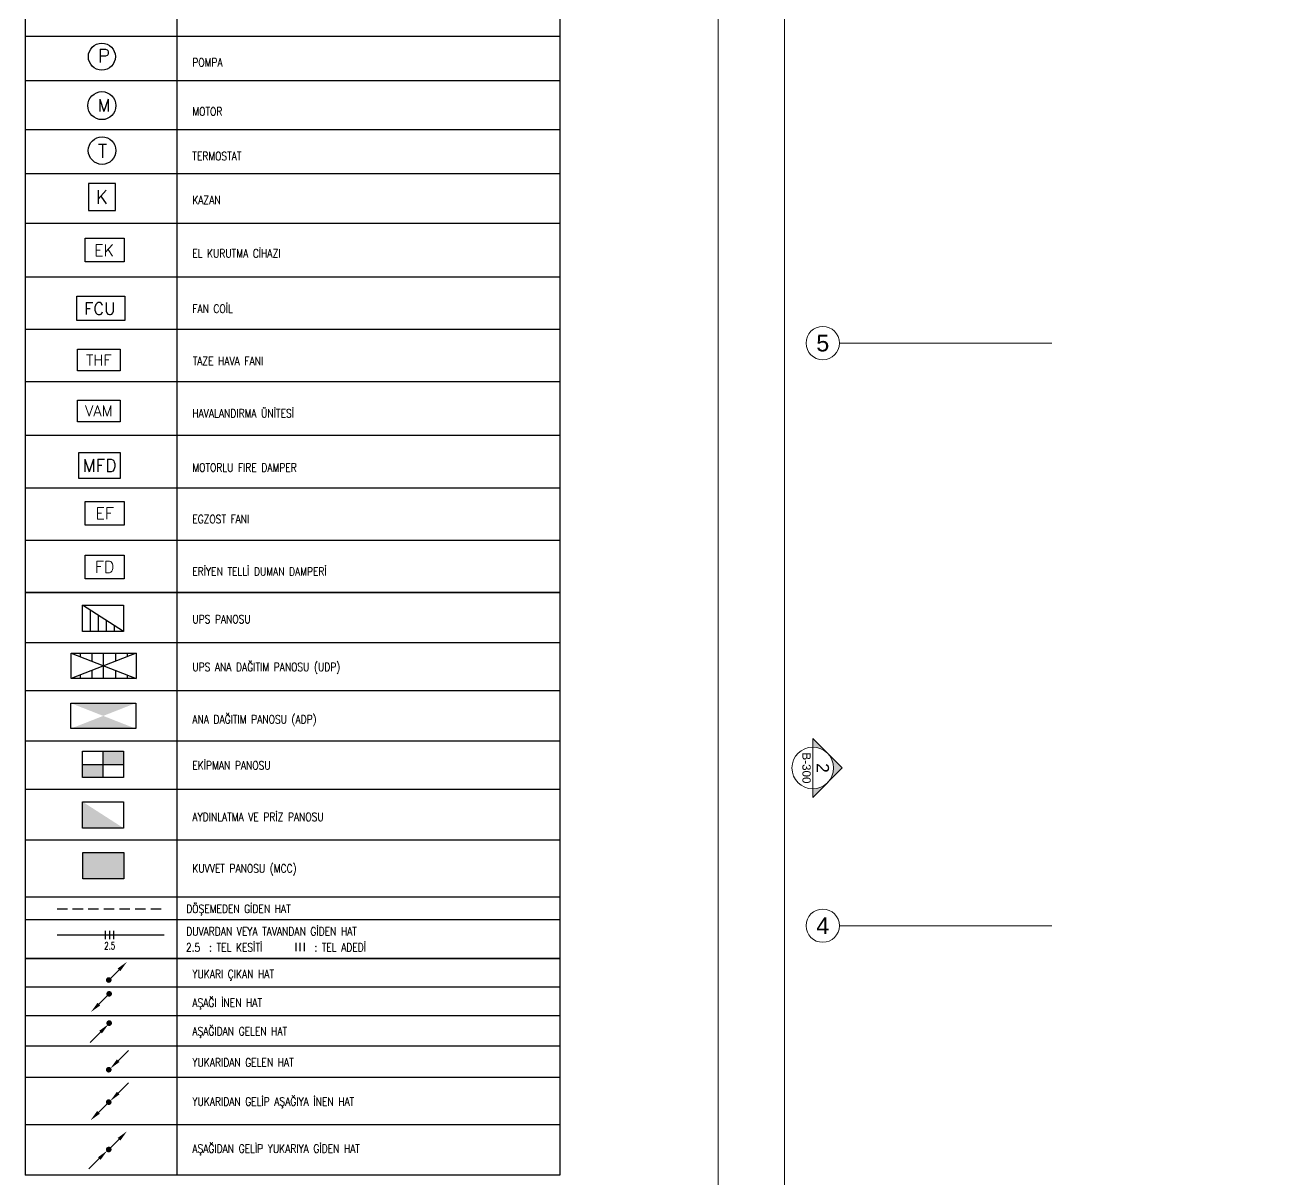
# Model space of a CAD drawing. Extents: x -1417 to 34975, y -245 to 8298.
# Drawn here: x -832 to 673, y 1448 to 2835 of the extents above; entities that cross this region are included whole.
import ezdxf
from ezdxf.enums import TextEntityAlignment as Align

# ---------------------------------------------------------------- set-up
doc = ezdxf.new("R2010")
doc.units = 0
doc.linetypes.add('HIDDEN', pattern=[0.375, 0.25, -0.125])
doc.layers.get('0').update_dxf_attribs({"color": 9, "lineweight": 9})
for name, color, linetype, lineweight in [('21', 9, 'Continuous', 9), ('24', 9, 'Continuous', 9), ('E-ANA DAĞITIM PANOSU', 7, 'Continuous', 30), ('E-AYDINLATMA VE PRİZ PANOSU', 7, 'Continuous', 30), ('E-AŞAĞI İNEN HAT', 7, 'Continuous', 30), ('E-AŞAĞIDAN GELEN HAT', 7, 'Continuous', 30), ('E-AŞAĞIDAN GELİP YUKARIYA GİDEN HAT', 7, 'Continuous', 30), ('E-EGZOST FANI', 7, 'Continuous', 30), ('E-EKİPMAN PANOSU', 7, 'Continuous', 30), ('E-EL KURUTMA CİHAZI', 7, 'Continuous', 30), ('E-ERİYEN TELLİ DUMAN DAMPERİ', 7, 'Continuous', 30), ('E-FAN COİL', 7, 'Continuous', 30), ('E-HAVALANDIRMA ÜNİTESİ', 7, 'Continuous', 30), ('E-KABLO', 7, 'Continuous', 30), ('E-KAZAN', 7, 'Continuous', 30), ('E-KUVVET PANOSU (MCC)', 7, 'Continuous', 30), ('E-MOTOR', 7, 'Continuous', 30), ('E-MOTORLU FIRE DAMPER', 7, 'Continuous', 30), ('E-POMPA', 7, 'Continuous', 30), ('E-TAZE HAVA FANI', 7, 'Continuous', 30), ('E-TERMOSTAT', 7, 'Continuous', 30), ('E-UPS ANA DAĞITIM PANOSU', 7, 'Continuous', 30), ('E-UPS PANOSU', 7, 'Continuous', 30), ('E-YAZI', 7, 'Continuous', 30), ('E-YUKARI ÇIKAN HAT', 7, 'Continuous', 30), ('E-YUKARIDAN GELEN HAT', 7, 'Continuous', 30), ('E-YUKARIDAN GELİP AŞAĞIYA İNEN HAT', 7, 'Continuous', 30)]:
    doc.layers.add(name, color=color, linetype=linetype, lineweight=lineweight)
doc.styles.add('Arial', font='arial.ttf', dxfattribs={"height": 2.5})
doc.styles.add('E-YAZI', font='txttw.shx')
doc.styles.add('ILGAZ', font='txttw.shx')

# ---------------------------------------------------------------- blocks, each defined once
blk = doc.blocks.new('100_POMPA')
at = {"layer": 'E-POMPA', "color": 4}
blk.add_circle((0, 0), 1.8, dxfattribs=at)
at = {"layer": 'E-POMPA', "color": 3, "style": 'E-YAZI'}
blk.add_text('P', height=1.8, dxfattribs=at).set_placement((-0.53, -0.8))
blk = doc.blocks.new('100_MOTOR')
at = {"layer": 'E-MOTOR', "color": 4}
blk.add_circle((0, 0), 1.87, dxfattribs=at)
at = {"layer": 'E-MOTOR', "color": 3, "linetype": 'Continuous', "style": 'ILGAZ'}
blk.add_text('M', height=1.62, dxfattribs=at).set_placement((-0.55, -0.78))
blk = doc.blocks.new('100_TERMOSTAT')
at = {"layer": 'E-TERMOSTAT', "color": 4, "linetype": 'Continuous'}
blk.add_circle((0, 0), 1.84, dxfattribs=at)
at = {"layer": 'E-TERMOSTAT', "color": 3, "linetype": 'Continuous', "style": 'E-YAZI'}
blk.add_text('T', height=1.8, dxfattribs=at).set_placement((-0.57, -0.95))
blk = doc.blocks.new('100_KAZAN')
at = {"layer": 'E-KAZAN', "color": 4}
blk.add_lwpolyline([(-1.8, 1.8), (-1.8, -1.8), (1.8, -1.8), (1.8, 1.8)], close=True, dxfattribs=at)
at = {"layer": 'E-KAZAN', "color": 3, "style": 'E-YAZI'}
blk.add_text('K', height=1.8, dxfattribs=at).set_placement((0, 0), align=Align.MIDDLE_CENTER)
blk = doc.blocks.new('100_EL KURUTMA CİHAZI')
at = {"layer": 'E-EL KURUTMA CİHAZI', "color": 4}
for p, q in [((-2.35, 2.83), (2.35, 2.83)), ((-2.35, 0), (-2.35, 2.83)), ((2.35, 2.83), (2.35, 0)), ((2.35, 0), (-2.35, 0))]:
    blk.add_line(p, q, dxfattribs=at)
at = {"layer": 'E-EL KURUTMA CİHAZI', "color": 3, "style": 'E-YAZI'}
blk.add_text('EK', height=1.4, dxfattribs=at).set_placement((-1.28, 0.68))
blk = doc.blocks.new('100_FAN COİL')
at = {"layer": 'E-FAN COİL', "color": 4}
blk.add_lwpolyline([(-3.62, 0), (-3.62, 3.65), (3.62, 3.65), (3.62, 0)], close=True, dxfattribs=at)
at = {"layer": 'E-FAN COİL', "color": 3, "style": 'E-YAZI'}
blk.add_text('FCU', height=1.8, dxfattribs=at).set_placement((-2.5, 0.87))
blk = doc.blocks.new('100_TAZE HAVA FANI')
at = {"layer": 'E-TAZE HAVA FANI', "color": 4}
blk.add_lwpolyline([(-3.22, 0), (-3.22, 3.25), (3.22, 3.25), (3.22, 0)], close=True, dxfattribs=at)
at = {"layer": 'E-TAZE HAVA FANI', "color": 3, "style": 'E-YAZI'}
blk.add_text('THF', height=1.6, dxfattribs=at).set_placement((0, 1.62), align=Align.MIDDLE_CENTER)
blk = doc.blocks.new('100_HAVALANDIRMA ÜNİTESİ')
at = {"layer": 'E-HAVALANDIRMA ÜNİTESİ', "color": 4}
for p, q in [((-3.22, 0), (-3.22, 3.25)), ((-3.22, 3.25), (3.22, 3.25)), ((3.22, 3.25), (3.22, 0)), ((3.22, 0), (-3.22, 0))]:
    blk.add_line(p, q, dxfattribs=at)
at = {"layer": 'E-HAVALANDIRMA ÜNİTESİ', "color": 3, "style": 'E-YAZI'}
blk.add_text('VAM', height=1.6, dxfattribs=at).set_placement((0, 1.62), align=Align.MIDDLE_CENTER)
blk = doc.blocks.new('100_MOTORLU FIRE DAMPER')
at = {"layer": 'E-MOTORLU FIRE DAMPER', "color": 4}
blk.add_lwpolyline([(-2.53, 0), (2.53, 0), (2.53, 3.05), (-2.53, 3.05)], close=True, dxfattribs=at)
at = {"layer": 'E-MOTORLU FIRE DAMPER', "color": 3, "style": 'E-YAZI'}
blk.add_text('MFD', height=1.505, dxfattribs=at).set_placement((0, 1.53), align=Align.MIDDLE_CENTER)
blk = doc.blocks.new('100_EGZOST FANI')
at = {"layer": 'E-EGZOST FANI', "color": 4}
for p, q in [((-2.35, 2.83), (2.35, 2.83)), ((-2.35, 0), (-2.35, 2.83)), ((2.35, 2.83), (2.35, 0)), ((2.35, 0), (-2.35, 0))]:
    blk.add_line(p, q, dxfattribs=at)
at = {"layer": 'E-EGZOST FANI', "color": 3, "style": 'E-YAZI'}
blk.add_text('EF', height=1.4, dxfattribs=at).set_placement((0, 1.42), align=Align.MIDDLE_CENTER)
blk = doc.blocks.new('100_ERİYEN TELLİ DUMAN DAMPERİ')
at = {"layer": 'E-ERİYEN TELLİ DUMAN DAMPERİ', "color": 4}
blk.add_lwpolyline([(-2.35, 2.83), (2.35, 2.83), (2.35, 0), (-2.35, 0)], close=True, dxfattribs=at)
at = {"layer": 'E-ERİYEN TELLİ DUMAN DAMPERİ', "color": 3, "style": 'E-YAZI'}
blk.add_text('FD', height=1.4, dxfattribs=at).set_placement((0, 1.42), align=Align.MIDDLE_CENTER)
blk = doc.blocks.new('100_UPS PANOSU')
at = {"layer": 'E-UPS PANOSU', "color": 4}
for p, q in [((-38.4, 49.4), (38.4, 49.4)), ((-38.4, 0), (-38.4, 49.4)), ((38.4, 0), (-38.4, 49.4)), ((38.4, 49.4), (38.4, 0)), ((-23.4, 0), (-23.4, 39.7)), ((-8.4, 0), (-8.4, 30.1)), ((38.4, 0), (-38.4, 0)), ((6.6, 0), (6.6, 20.4)), ((21.6, 0), (21.6, 10.8))]:
    blk.add_line(p, q, dxfattribs=at)
blk = doc.blocks.new('100_UPS ANA DAĞITIM PANOSU')
at = {"layer": 'E-UPS ANA DAĞITIM PANOSU', "color": 4}
for p, q in [((-4.87, 1.91), (4.87, 1.91)), ((-4.87, -1.91), (-4.87, 1.91)), ((-4.87, 1.91), (4.87, -1.91)), ((4.87, 1.91), (-4.87, -1.91)), ((-3.52, 1.91), (-3.52, 1.38)), ((-1.76, 1.91), (-1.76, 0.69)), ((0, -1.91), (0, 1.91)), ((1.76, 1.91), (1.76, 0.69)), ((3.52, 1.91), (3.52, 1.38)), ((4.87, 1.91), (4.87, -1.91)), ((-3.52, -1.38), (-3.52, -1.91)), ((-1.76, -0.69), (-1.76, -1.91)), ((1.76, -0.69), (1.76, -1.91)), ((3.52, -1.38), (3.52, -1.91)), ((4.87, -1.91), (-4.87, -1.91))]:
    blk.add_line(p, q, dxfattribs=at)
blk = doc.blocks.new('100_ANA DAĞITIM PANOSU')
at = {"layer": 'E-ANA DAĞITIM PANOSU', "color": 4}
for p, q in [((-4.87, 1.91), (4.87, 1.91)), ((-4.87, -1.91), (-4.87, 1.91)), ((4.87, 1.91), (4.87, -1.91)), ((4.87, -1.91), (-4.87, -1.91))]:
    blk.add_line(p, q, dxfattribs=at)
blk.add_solid([(-4.87, 1.91), (4.87, 1.91), (4.87, -1.91), (-4.87, -1.91)], dxfattribs=at)
blk = doc.blocks.new('100_EKİPMAN PANOSU')
at = {"layer": 'E-EKİPMAN PANOSU', "color": 4}
for p, q in [((-3.07, 3.95), (3.07, 3.95)), ((-3.07, 0), (-3.07, 3.95)), ((0, 3.95), (0, 0)), ((3.07, 3.95), (3.07, 0)), ((-3.07, 1.97), (3.07, 1.97)), ((3.07, 0), (-3.07, 0))]:
    blk.add_line(p, q, dxfattribs=at)
for points in [[(0, 3.95), (3.07, 3.95), (0, 1.97), (3.07, 1.97)], [(-3.07, 1.97), (0, 1.97), (-3.07, 0), (0, 0)]]:
    blk.add_solid(points, dxfattribs=at)
blk = doc.blocks.new('100_AYDINLATMA VE PRİZ PANOSU')
at = {"layer": 'E-AYDINLATMA VE PRİZ PANOSU', "color": 4}
for p, q in [((-3.07, 3.95), (3.07, 3.95)), ((-3.07, 0), (-3.07, 3.95)), ((3.07, 3.95), (3.07, 0)), ((3.07, 0), (-3.07, 0))]:
    blk.add_line(p, q, dxfattribs=at)
blk.add_solid([(3.07, 0), (-3.07, 0), (-3.07, 3.95)], dxfattribs=at)
blk = doc.blocks.new('100_KUVVET PANOSU (MCC)')
at = {"layer": 'E-KUVVET PANOSU (MCC)', "color": 4}
for p, q in [((-3.07, 3.95), (3.07, 3.95)), ((-3.07, 0), (-3.07, 3.95)), ((3.07, 3.95), (3.07, 0)), ((3.07, 0), (-3.07, 0))]:
    blk.add_line(p, q, dxfattribs=at)
blk.add_solid([(-3.07, 3.95), (3.07, 3.95), (-3.07, 0), (3.07, 0)], dxfattribs=at)
blk = doc.blocks.new('100_YUKARI ÇIKAN HAT')
at = {"layer": 'E-YUKARI ÇIKAN HAT', "color": 3, "linetype": 'Continuous'}
blk.add_line((2.47, 2.47), (0, 0), dxfattribs=at)
at = {"layer": 'E-YUKARI ÇIKAN HAT', "color": 4, "linetype": 'Continuous', "const_width": 0.675}
blk.add_lwpolyline([(-0.34, 0, 1), (0.34, 0, 1)], format="xyb", close=True, dxfattribs=at)
at = {"layer": 'E-YUKARI ÇIKAN HAT', "color": 3, "linetype": 'Continuous'}
blk.add_solid([(2.15, 2.79), (2.79, 2.15), (4.38, 4.38)], dxfattribs=at)
blk = doc.blocks.new('100_AŞAĞI İNEN HAT')
at = {"layer": 'E-AŞAĞI İNEN HAT', "color": 3, "linetype": 'Continuous'}
blk.add_line((-2.47, -2.47), (0, 0), dxfattribs=at)
at = {"layer": 'E-AŞAĞI İNEN HAT', "color": 4, "linetype": 'Continuous', "const_width": 0.675}
blk.add_lwpolyline([(-0.34, 0, 1), (0.34, 0, 1)], format="xyb", close=True, dxfattribs=at)
at = {"layer": 'E-AŞAĞI İNEN HAT', "color": 3, "linetype": 'Continuous'}
blk.add_solid([(-2.15, -2.79), (-2.79, -2.15), (-4.38, -4.38)], dxfattribs=at)
blk = doc.blocks.new('100_AŞAĞIDAN GELEN HAT')
at = {"layer": 'E-AŞAĞIDAN GELEN HAT', "color": 3, "linetype": 'Continuous'}
blk.add_line((-2.07, -2.17), (-4.55, -4.64), dxfattribs=at)
at = {"layer": 'E-AŞAĞIDAN GELEN HAT', "color": 4, "linetype": 'Continuous', "const_width": 0.675}
blk.add_lwpolyline([(-0.34, 0, 1), (0.34, 0, 1)], format="xyb", close=True, dxfattribs=at)
at = {"layer": 'E-AŞAĞIDAN GELEN HAT', "color": 3, "linetype": 'Continuous'}
blk.add_solid([(-2.39, -1.85), (-1.76, -2.49), (-0.16, -0.26)], dxfattribs=at)
blk = doc.blocks.new('100_YUKARIDAN GELEN HAT')
at = {"layer": 'E-YUKARIDAN GELEN HAT', "color": 3, "linetype": 'Continuous'}
blk.add_line((2.28, 2.17), (4.75, 4.65), dxfattribs=at)
at = {"layer": 'E-YUKARIDAN GELEN HAT', "color": 4, "linetype": 'Continuous', "const_width": 0.675}
blk.add_lwpolyline([(-0.34, 0, 1), (0.34, 0, 1)], format="xyb", close=True, dxfattribs=at)
at = {"layer": 'E-YUKARIDAN GELEN HAT', "color": 3, "linetype": 'Continuous'}
blk.add_solid([(2.59, 1.86), (1.96, 2.49), (0.37, 0.27)], dxfattribs=at)
blk = doc.blocks.new('100_YUKARIDAN GELİP AŞAĞIYA İNEN HAT')
at = {"layer": 'E-YUKARIDAN GELİP AŞAĞIYA İNEN HAT', "color": 3, "linetype": 'Continuous'}
for p, q in [((2.28, 2.17), (4.75, 4.65)), ((-2.47, -2.47), (0, 0))]:
    blk.add_line(p, q, dxfattribs=at)
at = {"layer": 'E-YUKARIDAN GELİP AŞAĞIYA İNEN HAT', "color": 4, "linetype": 'Continuous', "const_width": 0.675}
blk.add_lwpolyline([(-0.34, 0, 1), (0.34, 0, 1)], format="xyb", close=True, dxfattribs=at)
at = {"layer": 'E-YUKARIDAN GELİP AŞAĞIYA İNEN HAT', "color": 3, "linetype": 'Continuous'}
for points in [[(2.59, 1.86), (1.96, 2.49), (0.37, 0.27)], [(-2.15, -2.79), (-2.79, -2.15), (-4.38, -4.38)]]:
    blk.add_solid(points, dxfattribs=at)
blk = doc.blocks.new('100_AŞAĞIDAN GELİP YUKARIYA GİDEN HAT')
at = {"layer": 'E-AŞAĞIDAN GELİP YUKARIYA GİDEN HAT', "color": 3, "linetype": 'Continuous'}
for p, q in [((2.47, 2.47), (0, 0)), ((-2.28, -2.17), (-4.75, -4.65))]:
    blk.add_line(p, q, dxfattribs=at)
at = {"layer": 'E-AŞAĞIDAN GELİP YUKARIYA GİDEN HAT', "color": 4, "linetype": 'Continuous', "const_width": 0.675}
blk.add_lwpolyline([(0.34, 0, 1), (-0.34, 0, 1)], format="xyb", close=True, dxfattribs=at)
at = {"layer": 'E-AŞAĞIDAN GELİP YUKARIYA GİDEN HAT', "color": 3, "linetype": 'Continuous'}
for points in [[(2.15, 2.79), (2.79, 2.15), (4.38, 4.38)], [(-2.59, -1.86), (-1.96, -2.49), (-0.37, -0.27)]]:
    blk.add_solid(points, dxfattribs=at)
blk = doc.blocks.new('0_aks')
at = {"linetype": 'Continuous'}
blk.add_circle((0, 0), 2, dxfattribs=at)
at = {"style": 'Arial'}
blk.add_attdef('AKS', text='', height=2, dxfattribs=at).set_placement((0, 0), align=Align.MIDDLE_CENTER)
blk = doc.blocks.new('p-aks_vw')
at = {"layer": '24', "ltscale": 2}
for points in [[(-255, 2140), (0, 2140)], [(-255, 1440), (0, 1440)]]:
    blk.add_lwpolyline(points, dxfattribs=at)
at = {"layer": '24', "xscale": 10, "yscale": 10, "zscale": 10}
for p, values in [((-275, 2140), {'AKS': '5'}), ((-275, 1440), {'AKS': '4'})]:
    blk.add_blockref('0_aks', p, dxfattribs=at).add_auto_attribs(values)
blk = doc.blocks.new('0_exteriorelevation1')
h = blk.add_hatch(color=256)
h.paths.add_polyline_path([(7.07, 0), (0, 7.07), (-7.07, 0)])
h.paths.add_polyline_path([(5, 0, 1), (-5, 0)], flags=16)
blk.add_lwpolyline([(7.07, 0), (0, 7.07), (-7.07, 0), (7.07, 0)])
blk.add_lwpolyline([(7.07, 0), (0, 7.07), (-7.07, 0), (7.07, 0)])
blk.add_circle((0, 0), 5)
at = {"style": 'Arial'}
blk.add_attdef('KESITADI', text='', height=3, dxfattribs=at).set_placement((0, 0), align=Align.BOTTOM_CENTER)
blk.add_attdef('PAFTAADI', text='', height=2, dxfattribs=at).set_placement((0, -0.5), align=Align.TOP_CENTER)

msp = doc.modelspace()

# ---------------------------------------------------------------- linework, layer by layer
at = {"color": 4}
for points in [[(6995, 0), (0, 0), (0, 4205), (6995, 4205)], [(80, 4190), (6455.06, 4190), (6455.06, 15), (80, 15)]]:
    msp.add_lwpolyline(points, close=True, dxfattribs=at)
at = {"layer": 'E-KABLO', "color": 6, "linetype": 'HIDDEN', "ltscale": 50}
msp.add_line((-793.93, 1772.77), (-665.35, 1772.77), dxfattribs=at)
at = {"layer": 'E-KABLO', "color": 7}
for p, q in [((-735.95, 1746.39), (-735.95, 1736.39)), ((-730.95, 1746.39), (-730.95, 1736.39)), ((-725.95, 1746.39), (-725.95, 1736.39))]:
    msp.add_line(p, q, dxfattribs=at)
at = {"layer": 'E-KABLO', "color": 6}
msp.add_line((-793.93, 1741.39), (-665.35, 1741.39), dxfattribs=at)
at = {"layer": 'E-YAZI', "color": 4}
for p, q in [((-832.33, 4093.44), (-832.33, 1452.72)), ((-190, 4093.44), (-190, 1452.72)), ((-190, 1452.72), (-832.33, 1452.72))]:
    msp.add_line(p, q, dxfattribs=at)
at = {"layer": 'E-YAZI', "color": 7}
for p, q in [((-650.07, 4034.36), (-650.07, 1452.72)), ((-190, 2821.06), (-832.33, 2821.06)), ((-190, 2767.58), (-832.33, 2767.58)), ((-190, 2708.72), (-832.33, 2708.72)), ((-190, 2656.02), (-832.33, 2656.02)), ((-832.33, 2596.48), (-190, 2596.48)), ((-190, 2341.5), (-832.33, 2341.5)), ((-190, 2152.83), (-832.33, 2152.83)), ((-190, 2092.34), (-832.33, 2092.34)), ((-190, 2034.75), (-832.33, 2034.75)), ((-190, 1974), (-832.33, 1974)), ((-190, 1974), (-832.33, 1974)), ((-190, 1916.16), (-832.33, 1916.16)), ((-190, 1855.07), (-832.33, 1855.07)), ((-190, 1786.94), (-832.33, 1786.94)), ((-190, 1759.62), (-832.33, 1759.62)), ((-507.23, 1731.8), (-507.23, 1721.8)), ((-502.23, 1731.8), (-502.23, 1721.8)), ((-497.23, 1731.8), (-497.23, 1721.8)), ((-190, 1713.25), (-832.33, 1713.25)), ((-190, 1678.76), (-832.33, 1678.76)), ((-190, 1644.27), (-832.33, 1644.27)), ((-190, 1607.91), (-832.33, 1607.91)), ((-190, 1570.01), (-832.33, 1570.01)), ((-190, 1513.05), (-832.33, 1513.05))]:
    msp.add_line(p, q, dxfattribs=at)
at = {"layer": 'E-YAZI', "color": 7, "linetype": 'Continuous'}
for p, q in [((-832.33, 2532.32), (-190, 2532.32)), ((-832.33, 2469.43), (-190, 2469.43)), ((-832.33, 2406.54), (-190, 2406.54)), ((-832.33, 2278.61), (-190, 2278.61)), ((-832.33, 2215.72), (-190, 2215.72)), ((-832.33, 2152.83), (-190, 2152.83)), ((-832.33, 2152.83), (-190, 2152.83)), ((-832.33, 1713.25), (-190, 1713.25))]:
    msp.add_line(p, q, dxfattribs=at)

# ---------------------------------------------------------------- block references
at = {"layer": '21', "xscale": 5, "yscale": 5, "zscale": 5, "rotation": 270}
msp.add_blockref('0_exteriorelevation1', (113.86, 1942), dxfattribs=at).add_auto_attribs({'KESITADI': '2', 'PAFTAADI': 'B-300'})
at = {"layer": '24'}
msp.add_blockref('p-aks_vw', (400.84, 312.5), dxfattribs=at)
at = {"layer": 'E-ANA DAĞITIM PANOSU', "xscale": 8, "yscale": 8, "zscale": 8}
msp.add_blockref('100_ANA DAĞITIM PANOSU', (-738.43, 2004.56), dxfattribs=at)
at = {"layer": 'E-AYDINLATMA VE PRİZ PANOSU', "xscale": 8, "yscale": 8, "zscale": 8}
msp.add_blockref('100_AYDINLATMA VE PRİZ PANOSU', (-738.73, 1869.81), dxfattribs=at)
at = {"layer": 'E-AŞAĞI İNEN HAT', "xscale": 5, "yscale": 5, "zscale": 5}
msp.add_blockref('100_AŞAĞI İNEN HAT', (-731.29, 1670.63), dxfattribs=at)
at = {"layer": 'E-AŞAĞIDAN GELEN HAT', "xscale": 5, "yscale": 5, "zscale": 5}
msp.add_blockref('100_AŞAĞIDAN GELEN HAT', (-731.29, 1635.42), dxfattribs=at)
at = {"layer": 'E-AŞAĞIDAN GELİP YUKARIYA GİDEN HAT', "xscale": 5, "yscale": 5, "zscale": 5}
msp.add_blockref('100_AŞAĞIDAN GELİP YUKARIYA GİDEN HAT', (-731.82, 1483.52), dxfattribs=at)
at = {"layer": 'E-EGZOST FANI', "xscale": 10, "yscale": 10, "zscale": 10}
msp.add_blockref('100_EGZOST FANI', (-736.62, 2233.78), dxfattribs=at)
at = {"layer": 'E-EKİPMAN PANOSU', "xscale": 8, "yscale": 8, "zscale": 8}
msp.add_blockref('100_EKİPMAN PANOSU', (-738.73, 1930.59), dxfattribs=at)
at = {"layer": 'E-EL KURUTMA CİHAZI', "xscale": 10, "yscale": 10, "zscale": 10}
msp.add_blockref('100_EL KURUTMA CİHAZI', (-736.62, 2550.17), dxfattribs=at)
at = {"layer": 'E-ERİYEN TELLİ DUMAN DAMPERİ', "xscale": 10, "yscale": 10, "zscale": 10}
msp.add_blockref('100_ERİYEN TELLİ DUMAN DAMPERİ', (-736.62, 2169.41), dxfattribs=at)
at = {"layer": 'E-FAN COİL', "xscale": 8, "yscale": 8, "zscale": 8}
msp.add_blockref('100_FAN COİL', (-741.33, 2479.76), dxfattribs=at)
at = {"layer": 'E-HAVALANDIRMA ÜNİTESİ', "xscale": 8, "yscale": 8, "zscale": 8}
msp.add_blockref('100_HAVALANDIRMA ÜNİTESİ', (-743.69, 2358.04), dxfattribs=at)
at = {"layer": 'E-KAZAN', "xscale": 9, "yscale": 9, "zscale": 9}
msp.add_blockref('100_KAZAN', (-740.07, 2628.06), dxfattribs=at)
at = {"layer": 'E-KUVVET PANOSU (MCC)', "xscale": 8, "yscale": 8, "zscale": 8}
msp.add_blockref('100_KUVVET PANOSU (MCC)', (-738.3, 1808.97), dxfattribs=at)
at = {"layer": 'E-MOTOR', "xscale": 9, "yscale": 9, "zscale": 9}
for name, p in [('100_MOTOR', (-740.07, 2737.85)), ('100_TERMOSTAT', (-739.8, 2683.83))]:
    msp.add_blockref(name, p, dxfattribs=at)
at = {"layer": 'E-MOTORLU FIRE DAMPER', "xscale": 10, "yscale": 10, "zscale": 10}
msp.add_blockref('100_MOTORLU FIRE DAMPER', (-742.85, 2290.16), dxfattribs=at)
at = {"layer": 'E-POMPA', "xscale": 9, "yscale": 9, "zscale": 9}
msp.add_blockref('100_POMPA', (-740.07, 2796.71), dxfattribs=at)
at = {"layer": 'E-TAZE HAVA FANI', "xscale": 8, "yscale": 8, "zscale": 8}
msp.add_blockref('100_TAZE HAVA FANI', (-743.69, 2419.08), dxfattribs=at)
at = {"layer": 'E-UPS ANA DAĞITIM PANOSU', "xscale": 8, "yscale": 8, "zscale": 8}
msp.add_blockref('100_UPS ANA DAĞITIM PANOSU', (-737.95, 2064.84), dxfattribs=at)
at = {"layer": 'E-UPS PANOSU', "xscale": 0.6400002083427264, "yscale": 0.6400002083427264, "zscale": 0.6400002083427264}
msp.add_blockref('100_UPS PANOSU', (-738.73, 2106.07), dxfattribs=at)
at = {"layer": 'E-YUKARI ÇIKAN HAT', "xscale": 5, "yscale": 5, "zscale": 5}
msp.add_blockref('100_YUKARI ÇIKAN HAT', (-731.82, 1687.19), dxfattribs=at)
at = {"layer": 'E-YUKARIDAN GELEN HAT', "xscale": 5, "yscale": 5, "zscale": 5}
msp.add_blockref('100_YUKARIDAN GELEN HAT', (-731.82, 1579.42), dxfattribs=at)
at = {"layer": 'E-YUKARIDAN GELİP AŞAĞIYA İNEN HAT', "xscale": 5, "yscale": 5, "zscale": 5}
msp.add_blockref('100_YUKARIDAN GELİP AŞAĞIYA İNEN HAT', (-731.82, 1540.48), dxfattribs=at)

# ---------------------------------------------------------------- texts
at = {"layer": 'E-KABLO', "color": 3, "linetype": 'Continuous', "style": 'E-YAZI', "width": 0.7}
msp.add_text('2.5', height=8.75, dxfattribs=at).set_placement((-737.19, 1724.02))
at = {"layer": 'E-YAZI', "color": 3, "style": 'E-YAZI', "width": 0.8}
for s, p in [('POMPA', (-631.4, 2784.72)), ('MOTOR', (-631.4, 2725.86)), ('TERMOSTAT', (-631.4, 2672.19)), ('KAZAN', (-631.4, 2619.49)), ('EL KURUTMA CİHAZI', (-631.44, 2555.25)), ('FAN COİL', (-631.4, 2488.76)), ('TAZE HAVA FANI', (-630.92, 2425.87)), ('HAVALANDIRMA ÜNİTESİ', (-631.4, 2363.12)), ('MOTORLU FIRE DAMPER', (-631.4, 2297.95)), ('EGZOST FANI', (-631.44, 2235.95)), ('ERİYEN TELLİ DUMAN DAMPERİ', (-631.44, 2173.06)), ('UPS PANOSU', (-631.34, 2115.74)), ('UPS ANA DAĞITIM PANOSU (UDP)', (-631.34, 2058.28)), ('ANA DAĞITIM PANOSU (ADP)', (-631.34, 1995.42)), ('EKİPMAN PANOSU', (-631.34, 1940.05)), ('AYDINLATMA VE PRİZ PANOSU', (-631.34, 1878.17)), ('KUVVET PANOSU (MCC)', (-631.34, 1816.25)), ('DÖŞEMEDEN GİDEN HAT', (-638.74, 1767.73)), ('DUVARDAN VEYA TAVANDAN GİDEN HAT', (-638.74, 1740.64)), ('2.5', (-639.07, 1721.36)), (': TEL KESİTİ', (-611.18, 1721.36)), (': TEL ADEDİ', (-484.87, 1721.36)), ('YUKARI ÇIKAN HAT', (-631.34, 1689.35)), ('AŞAĞI İNEN HAT', (-631.34, 1654.93)), ('AŞAĞIDAN GELEN HAT', (-631.34, 1620.65)), ('YUKARIDAN GELEN HAT', (-631.34, 1583.12)), ('YUKARIDAN GELİP AŞAĞIYA İNEN HAT', (-631.34, 1536.15)), ('AŞAĞIDAN GELİP YUKARIYA GİDEN HAT', (-631.34, 1479.59))]:
    msp.add_text(s, height=10, dxfattribs=at).set_placement(p)

doc.saveas('drawing.dxf')
